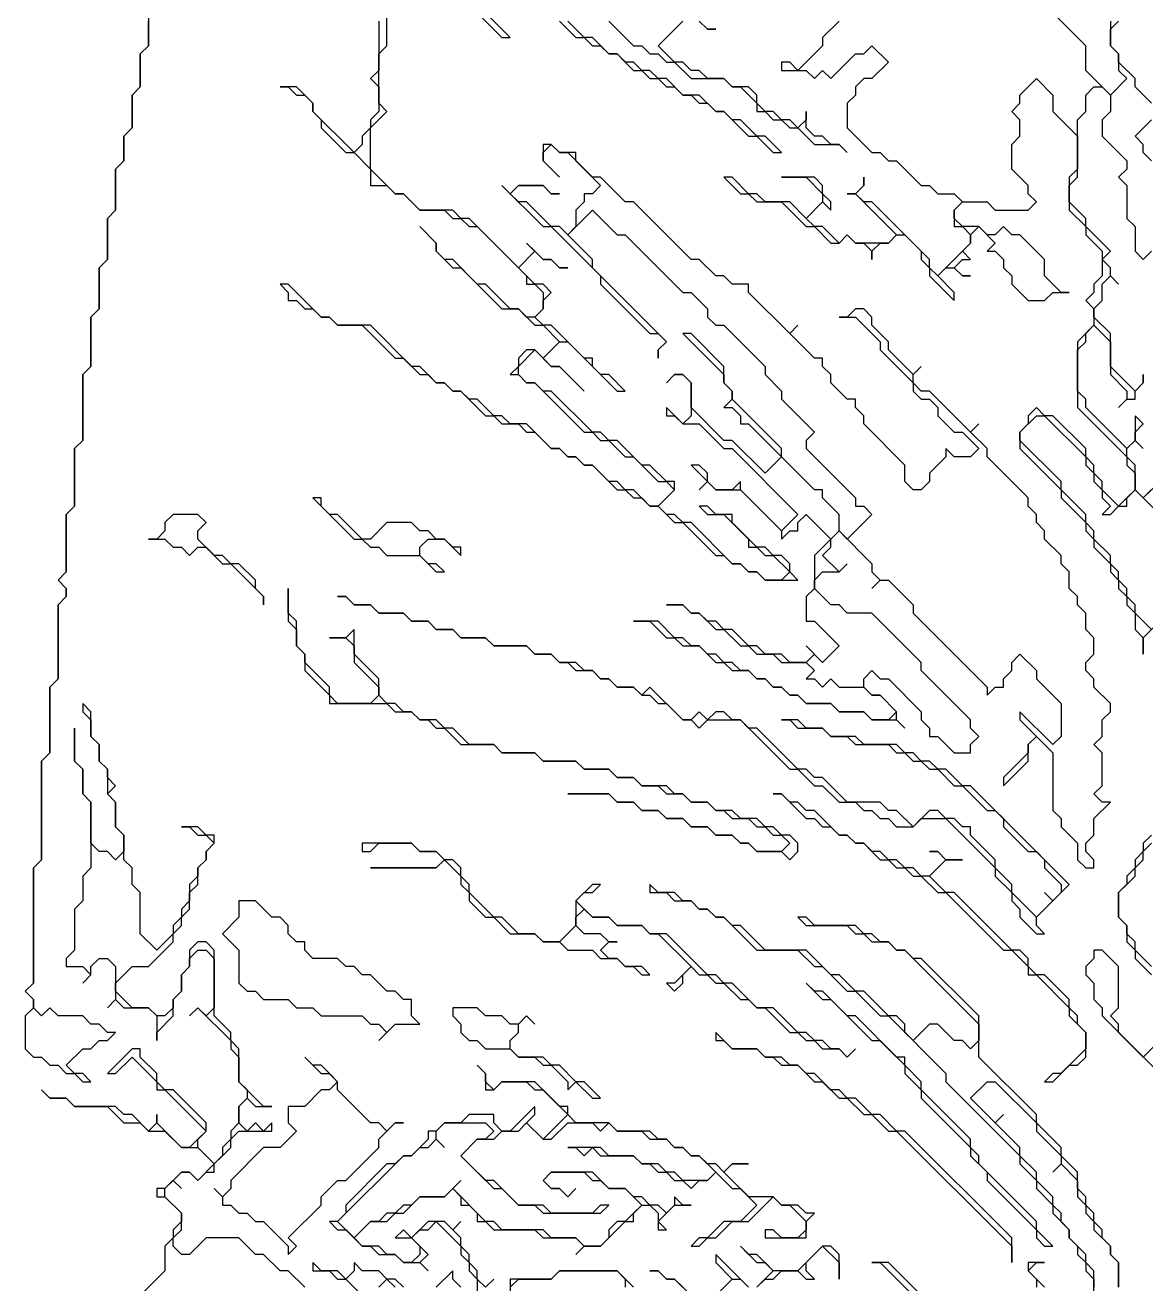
# Model space of a CAD drawing. Header units: metres. Extents: x 0 to 500, y 0 to 703.
# Drawn here: x 327.75 to 344.79, y 348.3 to 367.44 of the extents above; entities that cross this region are included whole.
import ezdxf

# ---------------------------------------------------------------- set-up
doc = ezdxf.new("R2010")
doc.units = ezdxf.units.M

msp = doc.modelspace()

# ---------------------------------------------------------------- linework, layer by layer
for points in [[(333.125, 367.5), (333.125, 366.75), (333, 366.625), (333.125, 366.5), (333.125, 366.125), (333, 366), (333, 365.875), (332.875, 365.75), (332.875, 365.625), (332.75, 365.5), (332.125, 366.125), (332.125, 366.25), (331.875, 366.5), (331.625, 366.5), (331.75, 366.5), (331.875, 366.375), (332, 366.375), (332.125, 366.25), (332.125, 366.125), (332.25, 366), (332.25, 365.875), (332.625, 365.5), (332.75, 365.5), (333, 365.25), (333, 365), (333.25, 365), (333.375, 364.875), (333.5, 364.875), (333.75, 364.625), (334.125, 364.625), (334.25, 364.5), (334.375, 364.5), (334.5, 364.375), (334.625, 364.375), (335.375, 363.625), (335.375, 363.5), (335.5, 363.5), (335.625, 363.375), (335.625, 363.125), (335.5, 363), (335.375, 363), (335.25, 363.125), (335.125, 363.125), (334.75, 363.5), (334.625, 363.5), (334.25, 363.875), (334.125, 363.875), (334, 364), (334, 364.125), (333.75, 364.375), (334, 364.125), (334, 364), (334.25, 363.75), (334.375, 363.75), (335, 363.125), (335.25, 363.125), (335.5, 362.875), (335.625, 362.875), (335.875, 362.625), (335.625, 362.375), (335.5, 362.5), (335.375, 362.5), (335.25, 362.375), (335.25, 362.25), (335.125, 362.125), (335.25, 362.125), (335.375, 362), (335.5, 362), (336.25, 361.25), (336.375, 361.25), (336.5, 361.125), (336.625, 361.125), (336.875, 360.875), (337, 360.875), (337.375, 360.5), (337.5, 360.5), (337.625, 360.375), (337.375, 360.125), (337.25, 360.125), (337, 360.375), (336.875, 360.375), (336.75, 360.5), (336.625, 360.5), (336.375, 360.75), (336.25, 360.75), (336.125, 360.875), (336, 360.875), (335.875, 361), (335.75, 361), (335.375, 361.375), (335.125, 361.375), (335, 361.5), (334.875, 361.5), (334.625, 361.75), (334.5, 361.75), (334.375, 361.875), (334.25, 361.875), (334.125, 362), (334, 362), (333.75, 362.25), (333.625, 362.25), (333, 362.875), (332.5, 362.875), (332.375, 363), (332.25, 363), (331.75, 363.5), (331.625, 363.5), (331.75, 363.375), (331.75, 363.25), (331.875, 363.25), (332, 363.125), (332.125, 363.125), (332.25, 363), (332.375, 363), (332.5, 362.875), (332.875, 362.875), (333.375, 362.375), (333.5, 362.375), (333.75, 362.125), (333.875, 362.125), (334, 362), (334.125, 362), (334.25, 361.875), (334.375, 361.875), (334.75, 361.5), (334.875, 361.5), (335, 361.375), (335.25, 361.375), (335.375, 361.25), (335.5, 361.25), (335.75, 361), (335.875, 361), (336, 360.875), (336.125, 360.875), (336.25, 360.75), (336.375, 360.75), (336.75, 360.375), (336.875, 360.375), (337, 360.25), (337.125, 360.25), (337.25, 360.125), (337.375, 360.125), (337.625, 359.875), (337.75, 359.875), (338.25, 359.375), (338.375, 359.375), (338.5, 359.25), (338.625, 359.25), (338.75, 359.125), (338.875, 359.125), (339, 359), (339.5, 359), (339.375, 359.125), (339.375, 359.25), (339.25, 359.375), (339.125, 359.375), (339, 359.5), (338.875, 359.5), (338.5, 359.875), (338.5, 360), (338.25, 360), (338.125, 360.125), (338, 360.125), (338.125, 360), (338.375, 360), (338.75, 359.625), (338.75, 359.5), (338.875, 359.5), (339, 359.375), (339.125, 359.375), (339.375, 359.125), (339.25, 359), (339, 359), (338.875, 359.125), (338.75, 359.125), (338.625, 359.25), (338.5, 359.25), (337.875, 359.875), (337.75, 359.875), (337.625, 360), (337.5, 360), (337.375, 360.125), (337.625, 360.375), (337.625, 360.5), (337.5, 360.5), (337.25, 360.75), (337.125, 360.75), (336.75, 361.125), (336.625, 361.125), (336.5, 361.25), (336.375, 361.25), (335.75, 361.875), (335.625, 361.875), (335.5, 362), (335.375, 362), (335.25, 362.125), (335.25, 362.25), (335.5, 362.5), (335.75, 362.25), (335.875, 362.25), (336.25, 361.875), (335.875, 362.25), (335.75, 362.25), (335.625, 362.375), (335.875, 362.625), (336, 362.625), (336.75, 361.875), (336.875, 361.875), (336.625, 362.125), (336.5, 362.125), (336.375, 362.25), (336.375, 362.375), (336.25, 362.375), (335.75, 362.875), (335.625, 362.875), (335.5, 363), (335.625, 363.125), (335.625, 363.25), (335.75, 363.375), (335.625, 363.5), (335.5, 363.5), (335.25, 363.75), (335.5, 364), (335.625, 363.875), (335.75, 363.875), (335.875, 363.75), (336, 363.75), (335.875, 363.75), (335.75, 363.875), (335.625, 363.875), (335.375, 364.125), (335.5, 364), (335.25, 363.75), (334.5, 364.5), (334.375, 364.5), (334.25, 364.625), (333.75, 364.625), (333.5, 364.875), (333.375, 364.875), (333, 365.25), (333, 365.875), (333.25, 366.125), (333.125, 366.25), (333.125, 367), (333.25, 367.125), (333.25, 368)], [(334.25, 368), (335, 367.25), (335.125, 367.25), (334.375, 368)], [(329.625, 367.625), (329.625, 367.125), (329.5, 367), (329.5, 366.5), (329.375, 366.375), (329.375, 365.875), (329.25, 365.75), (329.25, 365.375), (329.125, 365.25), (329.125, 364.625), (329, 364.5), (329, 363.875), (328.875, 363.75), (328.875, 363.125), (328.75, 363), (328.75, 362.25), (328.625, 362.125), (328.625, 361.125), (328.5, 361), (328.5, 360.125), (328.375, 360), (328.375, 359.125), (328.25, 359), (328.375, 358.875), (328.375, 358.75), (328.25, 358.625), (328.25, 357.5), (328.125, 357.375), (328.125, 356.375), (328, 356.25), (328, 354.75), (327.875, 354.625), (327.875, 352.875), (327.75, 352.75), (327.875, 352.625), (327.875, 352.5), (327.75, 352.375), (327.75, 351.875), (327.875, 351.75), (328, 351.75), (328.125, 351.625), (328.25, 351.625), (328.375, 351.5), (328.5, 351.5), (328.625, 351.375), (328.75, 351.375), (328.625, 351.5), (328.5, 351.5), (328.375, 351.625), (328.625, 351.875), (328.75, 351.875), (328.875, 352), (329, 352), (329.125, 352.125), (329, 352.125), (328.875, 352.25), (328.75, 352.25), (328.625, 352.375), (328.25, 352.375), (328.125, 352.5), (328, 352.375), (327.875, 352.5), (327.875, 352.625), (327.75, 352.75), (327.875, 352.875), (327.875, 354.625), (328, 354.75), (328, 356.25), (328.125, 356.375), (328.125, 357.375), (328.25, 357.5), (328.25, 358.625), (328.375, 358.75), (328.375, 358.875), (328.25, 359), (328.375, 359.125), (328.375, 360), (328.5, 360.125), (328.5, 361), (328.625, 361.125), (328.625, 362.125), (328.75, 362.25), (328.75, 363), (328.875, 363.125), (328.875, 363.75), (329, 363.875), (329, 364.5), (329.125, 364.625), (329.125, 365.25), (329.25, 365.375), (329.25, 365.75), (329.375, 365.875), (329.375, 366.375), (329.5, 366.5), (329.5, 367), (329.625, 367.125), (329.625, 367.5)], [(344.25, 367.5), (344.25, 367.125), (344.375, 367), (344.375, 366.75), (344.5, 366.625), (344.25, 366.375), (343.875, 366.75), (343.875, 367.125), (343.375, 367.625)], [(335.875, 367.5), (336.125, 367.25), (336.25, 367.25), (336.375, 367.125), (336.5, 367.125), (336.625, 367), (336.75, 367), (337, 366.75), (337.125, 366.75), (337.25, 366.625), (337.375, 366.625), (337.5, 366.5), (337.625, 366.5), (337.75, 366.375), (337.875, 366.375), (338, 366.25), (338.125, 366.25), (338.25, 366.125), (338.375, 366.125), (338.75, 365.75), (338.875, 365.75), (339.125, 365.5), (339.25, 365.5), (339, 365.75), (338.875, 365.75), (338.625, 366), (338.5, 366), (338.375, 366.125), (338.25, 366.125), (338, 366.375), (337.75, 366.375), (337.5, 366.625), (337.375, 366.625), (337.25, 366.75), (337.125, 366.75), (337, 366.875), (336.875, 366.875), (336.75, 367), (336.625, 367), (336.375, 367.25), (336.25, 367.25), (336, 367.5)], [(336.625, 367.5), (337, 367.125), (337.125, 367.125), (337.25, 367), (337.375, 367), (337.5, 366.875), (337.625, 366.875), (337.875, 366.625), (338.375, 366.625), (338.5, 366.5), (338.625, 366.5), (338.875, 366.25), (338.875, 366.125), (339, 366.125), (339.125, 366), (339.25, 366), (339.375, 365.875), (339.5, 365.875), (339.75, 365.625), (340.125, 365.625), (340.25, 365.5), (340.125, 365.625), (340, 365.625), (339.875, 365.75), (339.75, 365.75), (339.625, 365.875), (339.625, 366.125), (339.625, 366), (339.5, 365.875), (339.375, 366), (339.25, 366), (339.125, 366.125), (339, 366.125), (338.875, 366.25), (338.875, 366.375), (338.75, 366.5), (338.5, 366.5), (338.375, 366.625), (338.125, 366.625), (338, 366.75), (337.875, 366.75), (337.75, 366.875), (337.625, 366.875), (337.375, 367.125), (337.75, 367.5)], [(338, 367.5), (338.125, 367.375), (338.25, 367.375), (338.125, 367.375), (338, 367.5)], [(340.125, 367.5), (339.875, 367.25), (339.875, 367.125), (339.5, 366.75), (339.375, 366.875), (339.25, 366.875), (339.25, 366.75), (339.625, 366.75), (339.75, 366.625), (339.875, 366.75), (340, 366.625), (340.375, 367), (340.5, 367), (340.625, 367.125), (340.875, 366.875), (340.625, 366.625), (340.5, 366.625), (340.375, 366.5), (340.375, 366.375), (340.25, 366.25), (340.25, 365.875), (340.625, 365.5), (340.75, 365.5), (340.875, 365.375), (341, 365.375), (341.375, 365), (341.5, 365), (341.625, 364.875), (341.875, 364.875), (342, 364.75), (341.875, 364.625), (341.875, 364.375), (342, 364.375), (342.125, 364.25), (342.125, 364.125), (341.625, 363.625), (341.5, 363.75), (341.5, 363.875), (340.625, 364.75), (340.5, 364.75), (340.375, 364.875), (340.5, 365), (340.5, 365.125), (340.5, 365), (340.375, 364.875), (340.25, 364.875), (340.375, 364.875), (341, 364.25), (340.875, 364.125), (340.375, 364.125), (340.25, 364.25), (340.125, 364.125), (339.875, 364.375), (339.75, 364.375), (339.625, 364.5), (339.875, 364.75), (340, 364.625), (340, 364.75), (339.875, 364.875), (339.875, 365), (339.75, 365.125), (339.25, 365.125), (339.625, 365.125), (339.875, 364.875), (339.875, 364.75), (339.625, 364.5), (339.375, 364.75), (339, 364.75), (338.875, 364.875), (338.75, 364.875), (338.5, 365.125), (338.375, 365.125), (338.625, 364.875), (338.75, 364.875), (338.875, 364.75), (339.25, 364.75), (339.625, 364.375), (339.75, 364.375), (340, 364.125), (340.125, 364.125), (340.25, 364.25), (340.375, 364.125), (340.5, 364.125), (340.625, 364), (340.625, 363.875), (340.625, 364), (340.75, 364.125), (340.875, 364.125), (341, 364.25), (341.125, 364.25), (341.375, 364), (341.375, 363.875), (341.5, 363.75), (341.5, 363.625), (341.875, 363.25), (341.875, 363.375), (341.625, 363.625), (341.75, 363.75), (341.875, 363.75), (342, 363.625), (342.125, 363.625), (342, 363.625), (341.875, 363.75), (342, 363.875), (342.125, 363.875), (342, 364), (342.125, 364.125), (342.125, 364.25), (342.25, 364.375), (342.5, 364.125), (342.375, 364), (342.5, 364), (342.625, 363.875), (342.625, 363.75), (342.75, 363.625), (342.75, 363.5), (343, 363.25), (343.25, 363.25), (343.375, 363.375), (343.625, 363.375), (343.5, 363.375), (343.25, 363.625), (343.25, 363.875), (342.875, 364.25), (342.75, 364.25), (342.625, 364.375), (342.5, 364.25), (342.375, 364.25), (342.25, 364.375), (342, 364.375), (341.875, 364.5), (341.875, 364.625), (342, 364.75), (342.375, 364.75), (342.5, 364.625), (343, 364.625), (343.125, 364.75), (343, 364.875), (343, 365), (342.75, 365.25), (342.75, 365.625), (342.875, 365.75), (342.875, 366), (342.75, 366.125), (342.875, 366.25), (342.875, 366.375), (343.125, 366.625), (343.375, 366.375), (343.375, 366.125), (343.75, 365.75), (343.75, 365.25), (343.625, 365.125), (343.625, 364.625), (343.875, 364.375), (343.875, 364.25), (344.125, 364), (344.125, 363.625), (344, 363.5), (344, 363.375), (343.875, 363.25), (344, 363.125), (344, 362.875), (343.75, 362.625), (343.75, 361.625), (344.5, 360.875), (344.5, 360.75), (344.625, 360.625), (344.625, 360.375), (344.375, 360.125), (344.125, 360.375), (344.125, 360.5), (344, 360.625), (344, 360.75), (343.875, 360.875), (343.875, 361), (343.375, 361.5), (343.25, 361.5), (343.125, 361.625), (343, 361.5), (343, 361.375), (342.875, 361.25), (342.875, 361), (343.5, 360.375), (343.5, 360.25), (343.875, 359.875), (343.875, 359.75), (344, 359.625), (344, 359.5), (344.25, 359.25), (344.25, 359.125), (344.375, 359), (344.375, 358.875), (344.5, 358.75), (344.5, 358.625), (344.625, 358.5), (344.625, 358.25), (344.75, 358.125), (344.75, 357.875), (344.75, 358.125), (345.125, 358.5)], [(344.875, 366.25), (344.625, 366.5), (344.625, 366.625), (344.375, 366.875), (344.375, 367), (344.25, 367.125), (344.25, 367.375), (344.375, 367.5)], [(345, 360.5), (344.75, 360.25), (344.625, 360.375), (344.625, 360.75), (344.5, 360.875), (344.5, 361), (344.625, 361.125), (344.75, 361), (344.625, 361.125), (344.625, 361.25), (344.75, 361.375), (344.625, 361.5), (344.625, 361.125), (344.5, 361), (343.875, 361.625), (343.875, 361.75), (343.75, 361.875), (343.75, 362.5), (343.875, 362.625), (343.875, 362.75), (344, 362.875), (344.25, 362.625), (344.25, 362.125), (344.5, 361.875), (344.5, 361.75), (344.375, 361.625), (344.5, 361.75), (344.625, 361.75), (344.625, 361.875), (344.75, 362), (344.75, 362.125), (344.75, 362), (344.625, 361.875), (344.25, 362.25), (344.25, 362.75), (344, 363), (344, 363.125), (344.125, 363.25), (344.125, 363.5), (344.25, 363.625), (344.375, 363.5), (344.25, 363.625), (344.25, 363.75), (344.125, 363.875), (344.25, 364), (343.875, 364.375), (343.875, 364.5), (343.625, 364.75), (343.625, 365), (343.75, 365.125), (343.75, 366), (343.875, 366.125), (343.875, 366.375), (344, 366.5), (344.125, 366.5), (344.25, 366.375), (344.25, 366.125), (344.125, 366), (344.125, 365.75), (344.5, 365.375), (344.5, 365.25), (344.375, 365.125), (344.5, 365), (344.5, 364.5), (344.625, 364.375), (344.625, 364), (344.75, 363.875), (344.875, 364)], [(344.875, 365.375), (344.75, 365.5), (344.75, 365.625), (344.625, 365.75), (344.875, 366)], [(344.875, 358.25), (344.625, 358.5), (344.625, 358.625), (344.5, 358.75), (344.5, 358.875), (344.375, 359), (344.375, 359.125), (344.25, 359.25), (344.25, 359.375), (344, 359.625), (344, 359.75), (343.875, 359.875), (343.875, 360), (343.5, 360.375), (343.5, 360.5), (342.875, 361.125), (342.875, 361.25), (343.125, 361.5), (343.25, 361.5), (343.875, 360.875), (343.875, 360.75), (344, 360.625), (344, 360.5), (344.125, 360.375), (344.125, 360.25), (344.25, 360.125), (344.125, 360), (344.25, 360), (344.375, 360.125), (344.5, 360.125), (344.5, 360.25), (344.625, 360.375), (345, 360)], [(345, 360), (344.75, 360.25), (344.875, 360.375)], [(332, 348.25), (331.75, 348.5), (331.625, 348.5), (331.375, 348.75), (331.25, 348.75), (331, 349), (330.5, 349), (330.25, 348.75), (330.125, 348.75), (330, 348.875), (330, 349), (330.125, 349.125), (330.125, 349.375), (329.875, 349.625), (329.875, 349.75), (330, 349.875), (330.125, 349.75), (330, 349.875), (330.125, 350), (330.25, 350), (330.375, 349.875), (330.5, 350), (330.625, 350), (330.625, 350.125), (330.875, 350.375), (330.875, 350.5), (331, 350.625), (331.5, 350.625), (331.5, 350.75), (331.375, 350.625), (331.25, 350.75), (331.125, 350.625), (331, 350.75), (331, 351), (331.125, 351.125), (331.25, 351), (331.5, 351), (331.375, 351), (331, 351.375), (331, 351.875), (330.875, 352), (330.875, 352.125), (330.625, 352.375), (330.625, 353.375), (330.5, 353.5), (330.375, 353.5), (330.25, 353.375), (330.25, 353.125), (330.125, 353), (330.125, 352.75), (330, 352.625), (330, 352.5), (329.875, 352.375), (329.75, 352.375), (329.625, 352.5), (329.375, 352.5), (329.125, 352.75), (329.125, 352.875), (329.375, 353.125), (329.625, 353.125), (330, 353.5), (330, 353.625), (330.125, 353.75), (330.125, 353.875), (330.25, 354), (330.25, 354.25), (330.375, 354.375), (330.375, 354.625), (330.5, 354.75), (330.5, 354.875), (330.625, 355), (330.625, 355.125), (330.5, 355.125), (330.375, 355.25), (330.125, 355.25), (330.25, 355.25), (330.375, 355.125), (330.5, 355.125), (330.625, 355), (330.5, 354.875), (330.5, 354.75), (330.375, 354.625), (330.375, 354.5), (330.25, 354.375), (330.25, 354.125), (330.125, 354), (330.125, 353.875), (330, 353.75), (330, 353.625), (329.75, 353.375), (329.5, 353.625), (329.5, 354.25), (329.375, 354.375), (329.375, 354.625), (329.25, 354.75), (329.25, 355.125), (329.125, 355.25), (329.125, 355.625), (329, 355.75), (329.125, 355.875), (329, 356), (329, 356.125), (328.875, 356.25), (328.875, 356.5), (328.75, 356.625), (328.75, 357), (328.625, 357.125), (328.625, 357), (328.75, 356.875), (328.75, 356.625), (328.875, 356.5), (328.875, 356.25), (329, 356.125), (329, 355.75), (329.125, 355.625), (329.125, 355.25), (329.25, 355.125), (329.25, 354.875), (329.125, 354.75), (329, 354.875), (328.875, 354.875), (328.75, 355), (328.75, 355.625), (328.625, 355.75), (328.625, 356.125), (328.5, 356.25), (328.5, 356.75), (328.5, 356.25), (328.625, 356.125), (328.625, 355.75), (328.75, 355.625), (328.75, 354.625), (328.625, 354.5), (328.625, 354.125), (328.5, 354), (328.5, 353.375), (328.375, 353.25), (328.375, 353.125), (328.625, 353.125), (328.75, 353), (328.625, 352.875), (328.75, 353), (328.75, 353.125), (328.875, 353.25), (329, 353.25), (329.125, 353.125), (329.125, 352.625), (329, 352.5), (329.125, 352.625), (329.25, 352.5), (329.625, 352.5), (329.75, 352.375), (329.75, 352), (329.75, 352.125), (330, 352.375), (330, 352.625), (330.125, 352.75), (330.125, 353), (330.25, 353.125), (330.25, 353.25), (330.375, 353.375), (330.5, 353.375), (330.625, 353.25), (330.625, 352.5), (330.5, 352.375), (330.375, 352.5), (330.25, 352.375), (330.375, 352.5), (330.875, 352), (330.875, 351.875), (331, 351.75), (331, 351.375), (331.125, 351.25), (331.125, 351.125), (331, 351), (331, 350.75), (330.875, 350.625), (330.875, 350.5), (330.75, 350.375), (330.75, 350.25), (330.625, 350.125), (330.375, 350.375), (330.375, 350.5), (330.5, 350.625), (330.5, 350.75), (330, 351.25), (329.875, 351.25), (329.75, 351.375), (329.75, 351.5), (329.5, 351.75), (329.5, 351.875), (329.375, 351.875), (329, 351.5), (329.125, 351.5), (329.375, 351.75), (329.75, 351.375), (329.75, 351.25), (329.875, 351.25), (330.5, 350.625), (330.25, 350.375), (330.125, 350.375), (329.75, 350.75), (329.75, 350.875), (329.75, 350.75), (329.625, 350.625), (329.375, 350.875), (329.25, 350.875), (329.125, 351), (328.5, 351), (328.375, 351.125), (328.125, 351.125), (328, 351.25), (328.125, 351.125), (328.375, 351.125), (328.5, 351), (329, 351), (329.25, 350.75), (329.5, 350.75), (329.625, 350.625), (329.875, 350.625), (330.125, 350.375), (330.375, 350.375), (330.625, 350.125), (330.375, 349.875), (330.25, 350), (330.125, 350), (329.875, 349.75), (329.75, 349.75), (329.75, 349.625), (329.875, 349.625), (330.125, 349.375), (330.125, 349.25), (330, 349.125), (330, 349), (329.875, 348.875), (329.875, 348.5), (329.5, 348.125)], [(344.875, 355.125), (344.75, 355), (344.75, 354.875), (344.625, 354.75), (344.625, 354.625), (344.5, 354.5), (344.5, 354.375), (344.375, 354.25), (344.375, 353.875), (344.5, 353.75), (344.5, 353.5), (344.625, 353.375), (344.625, 353.25), (344.875, 353)], [(344.875, 353.125), (344.625, 353.375), (344.625, 353.5), (344.5, 353.625), (344.5, 353.75), (344.375, 353.875), (344.375, 354.25), (344.625, 354.5), (344.625, 354.625), (344.75, 354.75), (344.75, 354.875), (344.875, 355)], [(344.375, 348.25), (344.375, 348.625), (344.25, 348.75), (344.25, 348.875), (344.125, 349), (344.125, 349.125), (344, 349.25), (344, 349.375), (343.875, 349.5), (343.875, 349.625), (343.75, 349.75), (343.75, 350), (343.5, 350.25), (343.5, 350.375), (343.125, 350.75), (343.125, 350.875), (342.25, 351.75), (342.25, 352.375), (341.375, 353.25), (341.25, 353.25), (341.125, 353.375), (341, 353.375), (340.875, 353.5), (340.75, 353.5), (340.625, 353.625), (340.5, 353.625), (340.375, 353.75), (339.75, 353.75), (339.625, 353.875), (339.5, 353.875), (339.625, 353.75), (340.25, 353.75), (340.375, 353.625), (340.5, 353.625), (340.625, 353.5), (340.875, 353.5), (341, 353.375), (341.125, 353.375), (342.25, 352.25), (342.25, 352), (342.125, 351.875), (342, 352), (341.875, 352), (341.625, 352.25), (341.5, 352.25), (341.25, 352), (341.125, 352.125), (341.125, 352.25), (341, 352.375), (340.875, 352.375), (340.5, 352.75), (340.375, 352.75), (340.125, 353), (340, 353), (339.625, 353.375), (339, 353.375), (338.625, 353.75), (338.5, 353.75), (338.375, 353.875), (338.25, 353.875), (338.125, 354), (338, 354), (337.875, 354.125), (337.75, 354.125), (337.625, 354.25), (337.375, 354.25), (337.25, 354.375), (337.25, 354.25), (337.5, 354.25), (337.625, 354.125), (337.875, 354.125), (338, 354), (338.125, 354), (338.25, 353.875), (338.375, 353.875), (338.875, 353.375), (339.5, 353.375), (339.75, 353.125), (339.875, 353.125), (340.25, 352.75), (340.375, 352.75), (340.75, 352.375), (340.875, 352.375), (341.75, 351.5), (341.75, 351.375), (342.875, 350.25), (342.875, 350.125), (343.125, 349.875), (343.125, 349.75), (343.375, 349.5), (343.375, 349.375), (343.625, 349.125), (343.625, 349), (343.75, 348.875), (343.75, 348.75), (343.875, 348.625), (343.875, 348.5), (344, 348.375), (344, 348.25)], [(345, 352), (344.75, 351.75), (344.375, 352.125), (344.375, 352.25), (344.25, 352.375), (344.375, 352.5), (344.375, 353.125), (344.125, 353.375), (344, 353.375), (344, 353.25), (343.875, 353.125), (343.875, 353), (344, 352.875), (344, 352.625), (344.125, 352.5), (344.125, 352.375), (345, 351.5)], [(334.75, 348.25), (334.875, 348.375), (334.75, 348.25), (334.625, 348.375), (334.625, 348.5), (334.5, 348.625), (334.5, 348.75), (334.375, 348.875), (334.375, 349), (334.25, 349.125), (334.375, 349.25), (334.25, 349.125), (334.125, 349.25), (333.875, 349.25), (333.625, 349), (333.5, 349.125), (333.375, 349), (333.625, 349), (333.75, 348.875), (333.75, 348.75), (333.625, 348.625), (333.5, 348.625), (333.375, 348.75), (333.25, 348.75), (333.125, 348.875), (332.875, 348.875), (332.75, 349), (333, 349.25), (333.25, 349.25), (333.375, 349.375), (333.5, 349.375), (333.75, 349.625), (334.125, 349.625), (334.25, 349.75), (334.375, 349.625), (334.375, 349.5), (334.5, 349.5), (334.625, 349.375), (334.625, 349.25), (334.75, 349.25), (334.875, 349.125), (335.5, 349.125), (335.625, 349), (336.125, 349), (336.25, 348.875), (336.125, 348.75), (336.25, 348.875), (336.5, 348.875), (336.875, 349.25), (337, 349.25), (337, 349.375), (337.125, 349.5), (337.25, 349.5), (337.375, 349.375), (337.375, 349.125), (337.5, 349.125), (337.375, 349.25), (337.625, 349.5), (337.875, 349.5), (337.75, 349.5), (337.625, 349.625), (337.625, 349.5), (337.5, 349.375), (337.375, 349.5), (337.25, 349.5), (337.125, 349.625), (337, 349.625), (336.875, 349.75), (336.625, 349.75), (336.375, 350), (335.75, 350), (335.625, 349.875), (335.75, 349.75), (335.875, 349.75), (336, 349.625), (336.125, 349.75), (336, 349.625), (335.875, 349.75), (335.75, 349.75), (335.625, 349.875), (335.75, 350), (336.25, 350), (336.375, 349.875), (336.5, 349.875), (336.625, 349.75), (336.875, 349.75), (337.125, 349.5), (336.875, 349.25), (336.75, 349.25), (336.625, 349.125), (336.625, 349), (336.5, 348.875), (336.25, 348.875), (336.125, 349), (335.75, 349), (335.625, 349.125), (335, 349.125), (334.875, 349.25), (334.75, 349.25), (334.25, 349.75), (334.375, 349.875), (334.125, 349.625), (333.75, 349.625), (333.625, 349.5), (333.5, 349.5), (333.375, 349.375), (333.25, 349.375), (333.125, 349.25), (333, 349.25), (332.75, 349), (332.5, 349.25), (333.5, 350.25), (333.625, 350.25), (333.75, 350.375), (333.875, 350.375), (334, 350.5), (334.125, 350.375), (334, 350.5), (334, 350.625), (334.125, 350.75), (334.75, 350.75), (334.875, 350.625), (334.75, 350.5), (334.625, 350.5), (334.375, 350.25), (334.875, 349.75), (335, 349.75), (335.25, 349.5), (335.5, 349.5), (335.625, 349.375), (336.5, 349.375), (336.625, 349.5), (336.5, 349.5), (336.375, 349.375), (335.75, 349.375), (335.625, 349.5), (335.25, 349.5), (334.875, 349.875), (334.75, 349.875), (334.375, 350.25), (334.625, 350.5), (334.875, 350.5), (335, 350.625), (335.25, 350.625), (335.375, 350.75), (335.625, 350.5), (335.75, 350.5), (336, 350.75), (336.375, 350.75), (336.5, 350.625), (336.625, 350.75), (336.75, 350.625), (337.125, 350.625), (337.25, 350.5), (337.5, 350.5), (337.625, 350.375), (337.75, 350.375), (337.875, 350.25), (338, 350.25), (338.25, 350), (338.125, 349.875), (337.75, 349.875), (337.625, 350), (337.5, 350), (337.375, 350.125), (337.125, 350.125), (337, 350.25), (336.625, 350.25), (336.5, 350.375), (336, 350.375), (336.125, 350.375), (336.25, 350.25), (336.375, 350.375), (336.5, 350.25), (337, 350.25), (337.125, 350.125), (337.25, 350.125), (337.375, 350), (337.5, 350), (337.625, 349.875), (337.75, 349.875), (337.875, 349.75), (338, 349.875), (338.125, 349.875), (338.25, 350), (338.5, 349.75), (338.625, 349.75), (338.875, 349.5), (338.625, 349.25), (338.375, 349.25), (338.125, 349), (338, 349), (337.875, 348.875), (338, 348.875), (338.125, 349), (338.25, 349), (338.5, 349.25), (338.75, 349.25), (339.125, 349.625), (339.25, 349.5), (339.375, 349.5), (339.625, 349.25), (339.625, 349.125), (339.5, 349), (339.25, 349), (339.125, 349.125), (339, 349.125), (339, 349), (339.625, 349), (339.625, 349.25), (339.75, 349.375), (339.625, 349.375), (339.5, 349.5), (339.25, 349.5), (339.125, 349.625), (338.75, 349.625), (338.375, 350), (338.5, 350.125), (338.75, 350.125), (338.5, 350.125), (338.375, 350), (338.25, 350.125), (338.125, 350.125), (338, 350.25), (337.875, 350.25), (337.75, 350.375), (337.625, 350.375), (337.5, 350.5), (337.375, 350.5), (337.25, 350.625), (336.75, 350.625), (336.625, 350.75), (336.125, 350.75), (336, 350.875), (336, 351), (335.875, 351), (335.5, 351.375), (335, 351.375), (334.875, 351.25), (334.75, 351.375), (334.75, 351.5), (334.625, 351.625), (334.75, 351.5), (334.75, 351.25), (334.875, 351.25), (335, 351.375), (335.375, 351.375), (335.5, 351.25), (335.625, 351.25), (336, 350.875), (335.625, 350.5), (335.375, 350.75), (335.5, 350.875), (335.5, 351), (335.125, 350.625), (335, 350.625), (334.875, 350.75), (334.875, 350.875), (334.5, 350.875), (334.375, 350.75), (334.125, 350.75), (334, 350.625), (333.875, 350.625), (333.875, 350.5), (333.625, 350.25), (333.5, 350.25), (333.375, 350.125), (333.25, 350.125), (332.625, 349.5), (332.625, 349.375), (332.5, 349.25), (332.375, 349.25), (332.5, 349.125), (332.625, 349.125), (332.875, 348.875), (333, 348.875), (333.125, 348.75), (333.375, 348.75), (333.5, 348.625), (333.75, 348.625), (333.875, 348.5), (333.75, 348.625), (333.875, 348.75), (333.625, 349), (333.75, 349.125), (333.875, 349.125), (334, 349.25), (334.375, 348.875), (334.375, 348.75), (334.5, 348.625), (334.5, 348.5), (334.625, 348.375), (334.625, 347.875)], [(344, 348.125), (344, 348.5), (343.875, 348.625), (343.875, 348.75), (343.625, 349), (343.625, 349.125), (343.5, 349.25), (343.5, 349.375), (343.375, 349.5), (343.375, 349.625), (343.125, 349.875), (343.125, 350), (342.875, 350.25), (342.875, 350.375), (342.5, 350.75), (342.625, 350.875), (342.5, 350.75), (342.125, 351.125), (342.375, 351.375), (342.5, 351.375), (343.125, 350.75), (343.125, 350.625), (343.5, 350.25), (343.5, 350.125), (343.375, 350), (343.5, 350.125), (343.75, 349.875), (343.75, 349.625), (343.875, 349.5), (343.875, 349.375), (344, 349.25), (344, 349.125), (344.25, 348.875), (344.25, 348.75), (344.375, 348.625), (344.375, 348.25)], [(338.875, 348.25), (339, 348.375), (339.125, 348.375), (339.25, 348.5), (339.5, 348.5), (339.625, 348.375), (339.75, 348.375), (339.625, 348.5), (339.625, 348.625), (339.875, 348.875), (340.125, 348.625), (340.125, 348.375), (340.125, 348.75), (340, 348.875), (339.875, 348.875), (339.5, 348.5), (339.125, 348.5), (338.875, 348.75), (338.75, 348.75), (338.625, 348.875), (338.875, 348.625), (339, 348.625), (339.125, 348.5), (338.875, 348.25)], [(338.75, 348.25), (338.25, 348.75), (338.25, 348.625), (338.5, 348.375), (338.25, 348.125)], [(333.5, 348.25), (333.375, 348.375), (333.25, 348.375), (333.125, 348.5), (332.875, 348.5), (332.75, 348.625), (332.75, 348.5), (332.625, 348.375), (332.5, 348.5), (332.25, 348.5), (332.125, 348.625), (332.125, 348.5), (332.375, 348.5), (332.5, 348.375), (332.625, 348.375), (332.875, 348.125)], [(334.375, 348.25), (334.25, 348.375), (334.25, 348.5), (334, 348.25)], [(335.125, 348.25), (335.25, 348.375), (335.75, 348.375), (335.875, 348.5), (336.75, 348.5), (336.875, 348.375), (336.875, 348.25)], [(337, 348.25), (336.75, 348.5), (335.875, 348.5), (335.75, 348.375), (335.125, 348.375), (335.125, 348)], [(337.875, 348.125), (337.625, 348.375), (337.5, 348.375), (337.375, 348.5), (337.25, 348.5), (337.375, 348.5), (337.5, 348.375), (337.625, 348.375), (337.75, 348.25)], [(341.625, 347.875), (340.875, 348.625), (340.625, 348.625), (340.75, 348.625), (341.625, 347.75)], [(343.25, 348.25), (343, 348.5), (343.125, 348.625), (343.25, 348.625), (343, 348.625), (343, 348.5), (343.125, 348.375), (343.125, 348.25)], [(333.125, 348.25), (333.25, 348.375), (333.375, 348.25)], [(338.25, 348.125), (338.5, 348.375), (338.625, 348.375), (338.75, 348.25)]]:
    msp.add_lwpolyline(points)
for points in [[(335.625, 365.625), (335.625, 365.375), (335.875, 365.125), (335.625, 365.375), (335.625, 365.5), (335.75, 365.625), (335.875, 365.5), (336, 365.5), (336.5, 365), (336.375, 364.875), (336.25, 364.875), (336.25, 364.75), (336.125, 364.625), (336.125, 364.375), (336, 364.25), (335.875, 364.375), (335.75, 364.375), (335.375, 364.75), (335.25, 364.75), (335.125, 364.875), (335.25, 365), (335.625, 365), (335.75, 364.875), (335.875, 364.875), (335.75, 364.875), (335.625, 365), (335.25, 365), (335.125, 364.875), (335, 365), (335.625, 364.375), (335.75, 364.375), (336.5, 363.625), (336.5, 363.5), (337.25, 362.75), (337.375, 362.75), (337.5, 362.625), (337.375, 362.5), (337.375, 362.375), (337.375, 362.5), (337.5, 362.625), (336.375, 363.75), (336.375, 363.875), (336, 364.25), (336.375, 364.625), (336.75, 364.25), (336.875, 364.25), (337.75, 363.375), (337.875, 363.375), (338.125, 363.125), (338.125, 363), (338.25, 362.875), (338.375, 362.875), (339, 362.25), (339, 362.125), (339.25, 361.875), (339.25, 361.75), (339.75, 361.25), (339.625, 361.125), (339.625, 361), (340.375, 360.25), (340.375, 360.125), (340.5, 360.125), (340.625, 360), (340.25, 359.625), (340.125, 359.75), (340.125, 360), (339.875, 360.25), (339.875, 360.375), (339.75, 360.375), (339.25, 360.875), (339.25, 361), (338.5, 361.75), (338.5, 361.875), (338.375, 362), (338.375, 362.25), (337.875, 362.75), (337.75, 362.75), (338.375, 362.125), (338.375, 362), (338.5, 361.875), (338.5, 361.75), (338.375, 361.625), (338.5, 361.625), (338.625, 361.5), (338.625, 361.375), (338.75, 361.375), (339.25, 360.875), (339, 360.625), (338.5, 361.125), (338.375, 361.125), (337.875, 361.625), (337.875, 362), (337.75, 362.125), (337.625, 362.125), (337.5, 362), (337.625, 362.125), (337.75, 362.125), (337.875, 362), (337.875, 361.5), (337.75, 361.375), (337.5, 361.625), (337.5, 361.5), (337.625, 361.5), (337.75, 361.375), (338, 361.375), (338.375, 361), (338.5, 361), (339.5, 360), (339.25, 359.75), (338.625, 360.375), (338.625, 360.5), (338.5, 360.375), (338.25, 360.375), (338.125, 360.5), (338.125, 360.625), (338, 360.75), (337.875, 360.75), (338.125, 360.5), (338, 360.375), (338.125, 360.5), (338.25, 360.375), (338.625, 360.375), (339.25, 359.75), (339.25, 359.625), (339.375, 359.75), (339.5, 359.75), (339.5, 359.875), (339.625, 360), (340, 359.625), (339.75, 359.375), (339.75, 358.875), (339.625, 358.75), (339.625, 358.375), (339.75, 358.375), (340.125, 358), (339.875, 357.75), (339.625, 358), (339.75, 357.875), (339.625, 357.75), (339.375, 357.75), (339.25, 357.875), (339, 357.875), (338.875, 358), (338.75, 358), (338.5, 358.25), (338.375, 358.25), (338.25, 358.375), (338.125, 358.375), (338, 358.5), (337.875, 358.5), (337.75, 358.625), (337.5, 358.625), (337.75, 358.625), (337.875, 358.5), (338, 358.5), (338.25, 358.25), (338.375, 358.25), (338.625, 358), (338.75, 358), (338.875, 357.875), (339.125, 357.875), (339.25, 357.75), (339.625, 357.75), (339.75, 357.625), (339.625, 357.5), (339.75, 357.5), (339.875, 357.375), (340, 357.5), (340.125, 357.375), (340.5, 357.375), (340.625, 357.25), (340.75, 357.25), (341, 357), (340.875, 356.875), (340.625, 356.875), (340.5, 357), (340.125, 357), (340, 357.125), (339.625, 357.125), (339.5, 357.25), (339.375, 357.25), (339.25, 357.375), (339.125, 357.375), (339, 357.5), (338.875, 357.5), (338.75, 357.625), (338.625, 357.625), (338.5, 357.75), (338.375, 357.75), (338.25, 357.875), (338.125, 357.875), (338, 358), (337.875, 358), (337.75, 358.125), (337.625, 358.125), (337.375, 358.375), (337, 358.375), (337.25, 358.375), (337.5, 358.125), (337.625, 358.125), (337.75, 358), (338, 358), (338.25, 357.75), (338.375, 357.75), (338.5, 357.625), (338.75, 357.625), (338.875, 357.5), (339, 357.5), (339.125, 357.375), (339.25, 357.375), (339.375, 357.25), (339.5, 357.25), (339.625, 357.125), (340, 357.125), (340.125, 357), (340.5, 357), (340.625, 356.875), (341, 356.875), (341.125, 356.75), (341, 356.875), (341, 357), (340.75, 357.25), (340.625, 357.25), (340.5, 357.375), (340.5, 357.5), (340.625, 357.625), (340.75, 357.5), (340.875, 357.5), (341.375, 357), (341.375, 356.875), (341.5, 356.75), (341.5, 356.625), (341.625, 356.625), (341.875, 356.375), (342.125, 356.375), (342.125, 356.5), (342.25, 356.625), (342.125, 356.75), (342.125, 356.875), (341.375, 357.625), (341.375, 357.75), (340.625, 358.5), (340.25, 358.5), (340.125, 358.625), (340, 358.625), (339.75, 358.875), (339.75, 359), (339.875, 359.125), (340.125, 359.125), (340.25, 359.25), (340.125, 359.125), (339.875, 359.375), (340, 359.5), (340, 359.625), (340.125, 359.75), (340.625, 359.25), (340.625, 359.125), (340.75, 359), (340.625, 358.875), (340.75, 359), (340.875, 359), (341.25, 358.625), (341.25, 358.5), (342.375, 357.375), (342.375, 357.25), (342.5, 357.375), (342.625, 357.375), (342.625, 357.5), (342.75, 357.625), (342.75, 357.75), (342.875, 357.875), (343.125, 357.625), (343.125, 357.5), (343.5, 357.125), (343.5, 356.625), (343.375, 356.5), (342.875, 357), (342.875, 356.875), (343.125, 356.625), (343, 356.5), (343, 356.375), (342.625, 356), (342.625, 355.875), (343, 356.25), (343, 356.5), (343.125, 356.625), (343.375, 356.375), (343.375, 355.5), (343.5, 355.375), (343.5, 355.25), (343.75, 355), (343.75, 354.75), (343.875, 354.625), (344, 354.625), (344, 354.75), (343.875, 354.875), (343.875, 355), (344, 355.125), (344, 355.375), (344.25, 355.625), (344.125, 355.625), (344, 355.75), (344.125, 355.875), (344.125, 356.375), (344, 356.5), (344.125, 356.625), (344.125, 356.875), (344.25, 357), (344.25, 357.125), (344, 357.375), (344, 357.5), (343.875, 357.625), (343.875, 357.75), (344, 357.875), (344, 358.125), (343.875, 358.25), (343.875, 358.5), (343.75, 358.625), (343.75, 358.75), (343.625, 358.875), (343.625, 359.125), (343.5, 359.25), (343.5, 359.375), (343.25, 359.625), (343.25, 359.75), (343.125, 359.875), (343.125, 360), (343, 360.125), (343, 360.25), (342.375, 360.875), (342.375, 361), (342.125, 361.25), (342.25, 361.375), (342.125, 361.25), (341.5, 361.875), (341.375, 361.875), (341.25, 362), (341.25, 362.125), (341.375, 362.25), (341.25, 362.125), (340.875, 362.5), (340.875, 362.625), (340.625, 362.875), (340.625, 363), (340.5, 363.125), (340.375, 363.125), (340.25, 363), (340.125, 363), (340.375, 363), (340.75, 362.625), (340.75, 362.5), (341.25, 362), (341.25, 361.875), (341.375, 361.75), (341.5, 361.75), (341.625, 361.625), (341.625, 361.5), (341.875, 361.25), (342, 361.25), (342.25, 361), (342.125, 360.875), (341.875, 360.875), (341.75, 361), (341.75, 360.875), (341.5, 360.625), (341.5, 360.5), (341.375, 360.375), (341.25, 360.375), (341.125, 360.5), (341.125, 360.75), (340.5, 361.375), (340.5, 361.5), (340.375, 361.625), (340.375, 361.75), (340.25, 361.75), (340, 362), (340, 362.125), (339.875, 362.25), (339.875, 362.375), (339.75, 362.375), (339.375, 362.75), (339.5, 362.875), (339.375, 362.75), (338.75, 363.375), (338.75, 363.5), (338.5, 363.5), (338.375, 363.625), (338.25, 363.625), (338, 363.875), (337.875, 363.875), (337, 364.75), (336.875, 364.75), (336.5, 365.125), (336.375, 365.125), (336.125, 365.375), (336.125, 365.5), (335.875, 365.5), (335.75, 365.625)], [(332.125, 360.25), (332.75, 359.625), (332.875, 359.625), (333, 359.5), (333.125, 359.5), (333.25, 359.375), (333.75, 359.375), (334, 359.125), (334.125, 359.125), (334, 359.25), (333.875, 359.25), (333.75, 359.375), (333.75, 359.5), (333.875, 359.625), (334.125, 359.625), (334.375, 359.375), (334.375, 359.5), (334.25, 359.5), (334.125, 359.625), (334, 359.625), (333.875, 359.75), (333.75, 359.75), (333.625, 359.875), (333.25, 359.875), (333, 359.625), (332.875, 359.625), (332.5, 360), (332.375, 360), (332.25, 360.125), (332.25, 360.25)], [(330, 360), (329.875, 359.875), (329.875, 359.75), (329.75, 359.625), (329.625, 359.625), (329.875, 359.625), (330, 359.5), (330.125, 359.5), (330.25, 359.375), (330.375, 359.5), (330.5, 359.5), (330.75, 359.25), (330.875, 359.25), (331.375, 358.75), (331.375, 358.625), (331.375, 358.75), (331.25, 358.875), (331.25, 359), (331, 359.25), (330.875, 359.25), (330.75, 359.375), (330.625, 359.375), (330.375, 359.625), (330.375, 359.75), (330.5, 359.875), (330.375, 360)], [(331.75, 358.875), (331.75, 358.375), (331.875, 358.25), (331.875, 358), (332, 357.875), (332, 357.625), (332.375, 357.25), (332.375, 357.125), (333.25, 357.125), (333.375, 357), (333.625, 357), (333.75, 356.875), (333.875, 356.875), (334, 356.75), (334.125, 356.75), (334.375, 356.5), (334.875, 356.5), (335, 356.375), (335.5, 356.375), (335.625, 356.25), (336.125, 356.25), (336.25, 356.125), (336.625, 356.125), (336.75, 356), (337, 356), (337.125, 355.875), (337.375, 355.875), (337.5, 355.75), (337.75, 355.75), (337.875, 355.625), (338.125, 355.625), (338.25, 355.5), (338.375, 355.5), (338.5, 355.375), (338.75, 355.375), (338.875, 355.25), (339, 355.25), (339.125, 355.125), (339.25, 355.125), (339.375, 355), (339.25, 354.875), (338.875, 354.875), (338.75, 355), (338.625, 355), (338.5, 355.125), (338.25, 355.125), (338.125, 355.25), (337.875, 355.25), (337.75, 355.375), (337.5, 355.375), (337.375, 355.5), (337.125, 355.5), (337, 355.625), (336.75, 355.625), (336.625, 355.75), (336, 355.75), (336.625, 355.75), (336.75, 355.625), (337, 355.625), (337.125, 355.5), (337.375, 355.5), (337.5, 355.375), (337.75, 355.375), (337.875, 355.25), (338.125, 355.25), (338.25, 355.125), (338.5, 355.125), (338.625, 355), (338.75, 355), (338.875, 354.875), (339.25, 354.875), (339.375, 354.75), (339.5, 354.875), (339.5, 355), (339.375, 355.125), (339.25, 355.125), (339.125, 355.25), (339, 355.25), (338.875, 355.375), (338.625, 355.375), (338.5, 355.5), (338.25, 355.5), (338.125, 355.625), (337.875, 355.625), (337.75, 355.75), (337.625, 355.75), (337.5, 355.875), (337.125, 355.875), (337, 356), (336.75, 356), (336.625, 356.125), (336.25, 356.125), (336.125, 356.25), (335.625, 356.25), (335.5, 356.375), (335, 356.375), (334.875, 356.5), (334.5, 356.5), (334.25, 356.75), (334.125, 356.75), (334, 356.875), (333.75, 356.875), (333.625, 357), (333.5, 357), (333.375, 357.125), (333.25, 357.125), (333.125, 357.25), (333.125, 357.5), (332.75, 357.875), (332.75, 358.25), (332.625, 358.125), (332.375, 358.125), (332.625, 358.125), (332.75, 358), (332.75, 357.75), (333.125, 357.375), (333.125, 357.25), (333, 357.125), (332.5, 357.125), (332.375, 357.25), (332.375, 357.375), (332, 357.75), (332, 357.875), (331.875, 358), (331.875, 358.375), (331.75, 358.5)], [(332.5, 358.75), (332.625, 358.75), (332.75, 358.625), (333, 358.625), (333.125, 358.5), (333.5, 358.5), (333.625, 358.375), (333.875, 358.375), (334, 358.25), (334.25, 358.25), (334.375, 358.125), (334.75, 358.125), (334.875, 358), (335.375, 358), (335.5, 357.875), (335.75, 357.875), (335.875, 357.75), (336, 357.75), (336.125, 357.625), (336.375, 357.625), (336.5, 357.5), (336.625, 357.5), (336.75, 357.375), (337, 357.375), (337.125, 357.25), (337.25, 357.25), (337.375, 357.125), (337.5, 357.125), (337.75, 356.875), (337.875, 356.875), (338, 356.75), (338.125, 356.875), (338.625, 356.875), (339.375, 356.125), (339.5, 356.125), (339.75, 355.875), (339.875, 355.875), (340.125, 355.625), (340.375, 355.625), (340.5, 355.5), (340.625, 355.5), (340.75, 355.375), (340.875, 355.375), (341, 355.25), (341.25, 355.25), (341.375, 355.375), (341.75, 355.375), (342.5, 354.625), (342.5, 354.5), (342.75, 354.25), (342.75, 354.125), (342.875, 354), (342.875, 353.875), (343.125, 353.625), (343.25, 353.625), (343.125, 353.75), (343.125, 353.875), (343.625, 354.375), (342.125, 355.875), (342, 355.875), (341.75, 356.125), (341.625, 356.125), (341.5, 356.25), (341.375, 356.25), (341.25, 356.375), (341.125, 356.375), (341, 356.5), (340.5, 356.5), (340.375, 356.625), (340, 356.625), (339.875, 356.75), (339.625, 356.75), (339.5, 356.875), (339.25, 356.875), (339.375, 356.875), (339.5, 356.75), (339.875, 356.75), (340, 356.625), (340.25, 356.625), (340.375, 356.5), (340.875, 356.5), (341, 356.375), (341.125, 356.375), (341.25, 356.25), (341.375, 356.25), (341.5, 356.125), (341.625, 356.125), (341.875, 355.875), (342, 355.875), (342.375, 355.5), (342.5, 355.5), (342.625, 355.375), (342.625, 355.25), (343, 354.875), (343.125, 354.875), (343.25, 354.75), (343.25, 354.625), (343.5, 354.375), (343.5, 354.25), (343.375, 354.125), (343.25, 354.25), (343.375, 354.125), (343.125, 353.875), (342.75, 354.25), (342.75, 354.375), (342.5, 354.625), (342.5, 354.75), (342.125, 355.125), (342.125, 355.25), (342, 355.25), (341.875, 355.375), (341.75, 355.375), (341.625, 355.5), (341.5, 355.5), (341.25, 355.25), (341, 355.5), (340.875, 355.5), (340.75, 355.625), (340.25, 355.625), (339.875, 356), (339.75, 356), (339.625, 356.125), (339.5, 356.125), (338.875, 356.75), (338.75, 356.75), (338.625, 356.875), (338.5, 356.875), (338.375, 357), (338.25, 357), (338.125, 356.875), (338, 357), (337.875, 356.875), (337.75, 356.875), (337.25, 357.375), (337.125, 357.25), (337, 357.375), (336.75, 357.375), (336.625, 357.5), (336.5, 357.5), (336.375, 357.625), (336.25, 357.625), (336.125, 357.75), (335.875, 357.75), (335.75, 357.875), (335.5, 357.875), (335.375, 358), (334.875, 358), (334.75, 358.125), (334.375, 358.125), (334.25, 358.25), (334, 358.25), (333.875, 358.375), (333.625, 358.375), (333.5, 358.5), (333.125, 358.5), (333, 358.625), (332.75, 358.625), (332.625, 358.75)], [(339.125, 355.75), (339.25, 355.75), (339.625, 355.375), (339.75, 355.375), (339.875, 355.25), (340, 355.25), (340.125, 355.125), (340.25, 355.125), (340.375, 355), (340.5, 355), (340.75, 354.75), (340.875, 354.75), (341, 354.625), (341.125, 354.625), (341.25, 354.5), (341.375, 354.5), (341.625, 354.25), (341.75, 354.25), (342.625, 353.375), (342.75, 353.375), (343, 353.125), (343, 353), (343.125, 353), (343.625, 352.5), (343.625, 352.375), (343.875, 352.125), (343.875, 351.875), (343.5, 351.5), (343.375, 351.5), (343.25, 351.375), (343.375, 351.375), (343.625, 351.625), (343.75, 351.625), (343.875, 351.75), (343.875, 352.125), (343.75, 352.25), (343.75, 352.375), (343.625, 352.5), (343.625, 352.625), (343.25, 353), (343.125, 353), (343, 353.125), (343, 353.25), (342.875, 353.375), (342.75, 353.375), (341.875, 354.25), (341.75, 354.25), (341.5, 354.5), (341.75, 354.75), (342, 354.75), (341.75, 354.75), (341.625, 354.875), (341.5, 354.875), (341.625, 354.875), (341.75, 354.75), (341.5, 354.5), (341.375, 354.5), (341.25, 354.625), (341.125, 354.625), (341, 354.75), (340.875, 354.75), (340.75, 354.875), (340.625, 354.875), (340.5, 355), (340.375, 355), (340.25, 355.125), (340.125, 355.125), (339.75, 355.5), (339.625, 355.5), (339.5, 355.625), (339.375, 355.625), (339.25, 355.75)], [(332.875, 355), (332.875, 354.875), (333, 354.875), (333.125, 355), (333.625, 355), (333.75, 354.875), (334, 354.875), (334.125, 354.75), (334, 354.625), (333, 354.625), (334, 354.625), (334.125, 354.75), (334.375, 354.5), (334.375, 354.375), (334.5, 354.25), (334.5, 354.125), (334.75, 353.875), (334.875, 353.875), (335.125, 353.625), (335.5, 353.625), (335.625, 353.5), (335.875, 353.5), (336, 353.375), (336.375, 353.375), (336.5, 353.25), (336.75, 353.25), (336.875, 353.125), (337, 353.125), (337.125, 353), (337.25, 353), (337.125, 353.125), (336.875, 353.125), (336.75, 353.25), (336.625, 353.25), (336.5, 353.375), (336.625, 353.5), (336.75, 353.5), (336.625, 353.5), (336.5, 353.625), (336.25, 353.625), (336.125, 353.75), (336.125, 353.875), (336.25, 354), (336.375, 353.875), (336.625, 353.875), (336.75, 353.75), (337.125, 353.75), (337.25, 353.625), (337.375, 353.625), (337.875, 353.125), (337.625, 352.875), (337.5, 352.875), (337.625, 352.75), (337.75, 352.875), (337.75, 353), (337.875, 353.125), (338, 353), (338.125, 353), (338.25, 352.875), (338.375, 352.875), (338.625, 352.625), (338.75, 352.625), (338.875, 352.5), (339, 352.5), (339.375, 352.125), (339.5, 352.125), (339.625, 352), (339.75, 352), (339.875, 351.875), (340.125, 351.875), (340.25, 351.75), (340.375, 351.875), (340.25, 351.75), (340.125, 351.875), (340, 351.875), (339.875, 352), (339.75, 352), (339.625, 352.125), (339.5, 352.125), (339.125, 352.5), (338.875, 352.5), (338.5, 352.875), (338.375, 352.875), (338.25, 353), (338.125, 353), (337.5, 353.625), (337.25, 353.625), (337.125, 353.75), (336.75, 353.75), (336.625, 353.875), (336.375, 353.875), (336.125, 354.125), (336.25, 354.25), (336.375, 354.25), (336.5, 354.375), (336.375, 354.375), (336.125, 354.125), (336.125, 353.75), (335.875, 353.5), (335.625, 353.5), (335.5, 353.625), (335.25, 353.625), (335, 353.875), (334.875, 353.875), (334.5, 354.25), (334.5, 354.375), (334.375, 354.5), (334.375, 354.625), (334.25, 354.75), (334.125, 354.75), (334, 354.875), (333.75, 354.875), (333.625, 355)], [(331, 354.125), (331, 353.875), (330.75, 353.625), (331, 353.375), (331, 352.875), (331.125, 352.75), (331.25, 352.75), (331.375, 352.625), (331.75, 352.625), (331.875, 352.5), (332.125, 352.5), (332.25, 352.375), (332.875, 352.375), (333, 352.25), (333.125, 352.25), (333.25, 352.125), (333.125, 352), (333.375, 352.25), (333.75, 352.25), (333.625, 352.375), (333.625, 352.625), (333.5, 352.625), (333.375, 352.75), (333.25, 352.75), (333, 353), (332.875, 353), (332.75, 353.125), (332.625, 353.125), (332.5, 353.25), (332.125, 353.25), (332, 353.375), (332, 353.5), (331.875, 353.5), (331.75, 353.625), (331.75, 353.75), (331.625, 353.875), (331.5, 353.875), (331.25, 354.125)], [(339.625, 352.875), (339.875, 352.625), (340, 352.625), (340.625, 352), (340.75, 352), (341.125, 351.625), (341.125, 351.5), (341.375, 351.25), (341.375, 351.125), (342.125, 350.375), (342.125, 350.25), (342.375, 350), (342.375, 349.875), (343.125, 349.125), (343.125, 349), (343.25, 348.875), (343.375, 348.875), (343.125, 349.125), (343.125, 349.25), (342.25, 350.125), (342.25, 350.25), (342.125, 350.375), (342.125, 350.5), (341.375, 351.25), (341.375, 351.375), (341.125, 351.625), (341.125, 351.75), (341, 351.75), (340.375, 352.375), (340.25, 352.375), (339.875, 352.75), (339.75, 352.75)], [(334.25, 352.5), (334.25, 352.375), (334.375, 352.25), (334.375, 352.125), (334.5, 352), (334.625, 352), (334.75, 351.875), (335.125, 351.875), (335.25, 351.75), (335.5, 351.75), (335.625, 351.625), (335.75, 351.625), (336, 351.375), (336, 351.25), (336.125, 351.375), (336.375, 351.125), (336.5, 351.125), (336.25, 351.375), (336.125, 351.375), (335.875, 351.625), (335.75, 351.625), (335.625, 351.75), (335.25, 351.75), (335.125, 351.875), (335.125, 352), (335.25, 352.125), (335.25, 352.25), (335.375, 352.375), (335.5, 352.25), (335.375, 352.375), (335.25, 352.25), (335.125, 352.25), (335, 352.375), (334.75, 352.375), (334.625, 352.5)], [(338.25, 352.125), (338.25, 352), (338.375, 352), (338.5, 351.875), (338.875, 351.875), (339, 351.75), (339.125, 351.75), (339.25, 351.625), (339.5, 351.625), (339.75, 351.375), (339.875, 351.375), (340.125, 351.125), (340.25, 351.125), (340.5, 350.875), (340.625, 350.875), (340.875, 350.625), (341, 350.625), (342.75, 348.875), (342.75, 348.625), (342.75, 349), (341.125, 350.625), (341, 350.625), (340.75, 350.875), (340.625, 350.875), (340.375, 351.125), (340.25, 351.125), (340.125, 351.25), (340, 351.25), (339.75, 351.5), (339.625, 351.5), (339.5, 351.625), (339.375, 351.625), (339.25, 351.75), (339, 351.75), (338.875, 351.875), (338.5, 351.875)], [(332, 351.75), (332.25, 351.5), (332.375, 351.5), (332.5, 351.375), (332.375, 351.25), (332.25, 351.25), (332, 351), (331.75, 351), (331.75, 350.75), (331.875, 350.625), (331.625, 350.375), (331.375, 350.375), (330.875, 349.875), (330.875, 349.75), (330.75, 349.625), (330.625, 349.75), (330.75, 349.625), (330.75, 349.5), (330.875, 349.5), (331, 349.375), (331.125, 349.375), (331.25, 349.25), (331.375, 349.25), (331.75, 348.875), (331.75, 348.75), (331.875, 348.875), (331.75, 349), (332.25, 349.5), (332.25, 349.625), (332.5, 349.875), (332.625, 349.875), (333.125, 350.375), (333.125, 350.5), (333.375, 350.75), (333.5, 350.75), (333.375, 350.75), (333.25, 350.625), (333.125, 350.75), (333, 350.75), (332.5, 351.25), (332.5, 351.375), (332.25, 351.625), (332.125, 351.625)]]:
    msp.add_lwpolyline(points, close=True)

doc.saveas('drawing.dxf')
